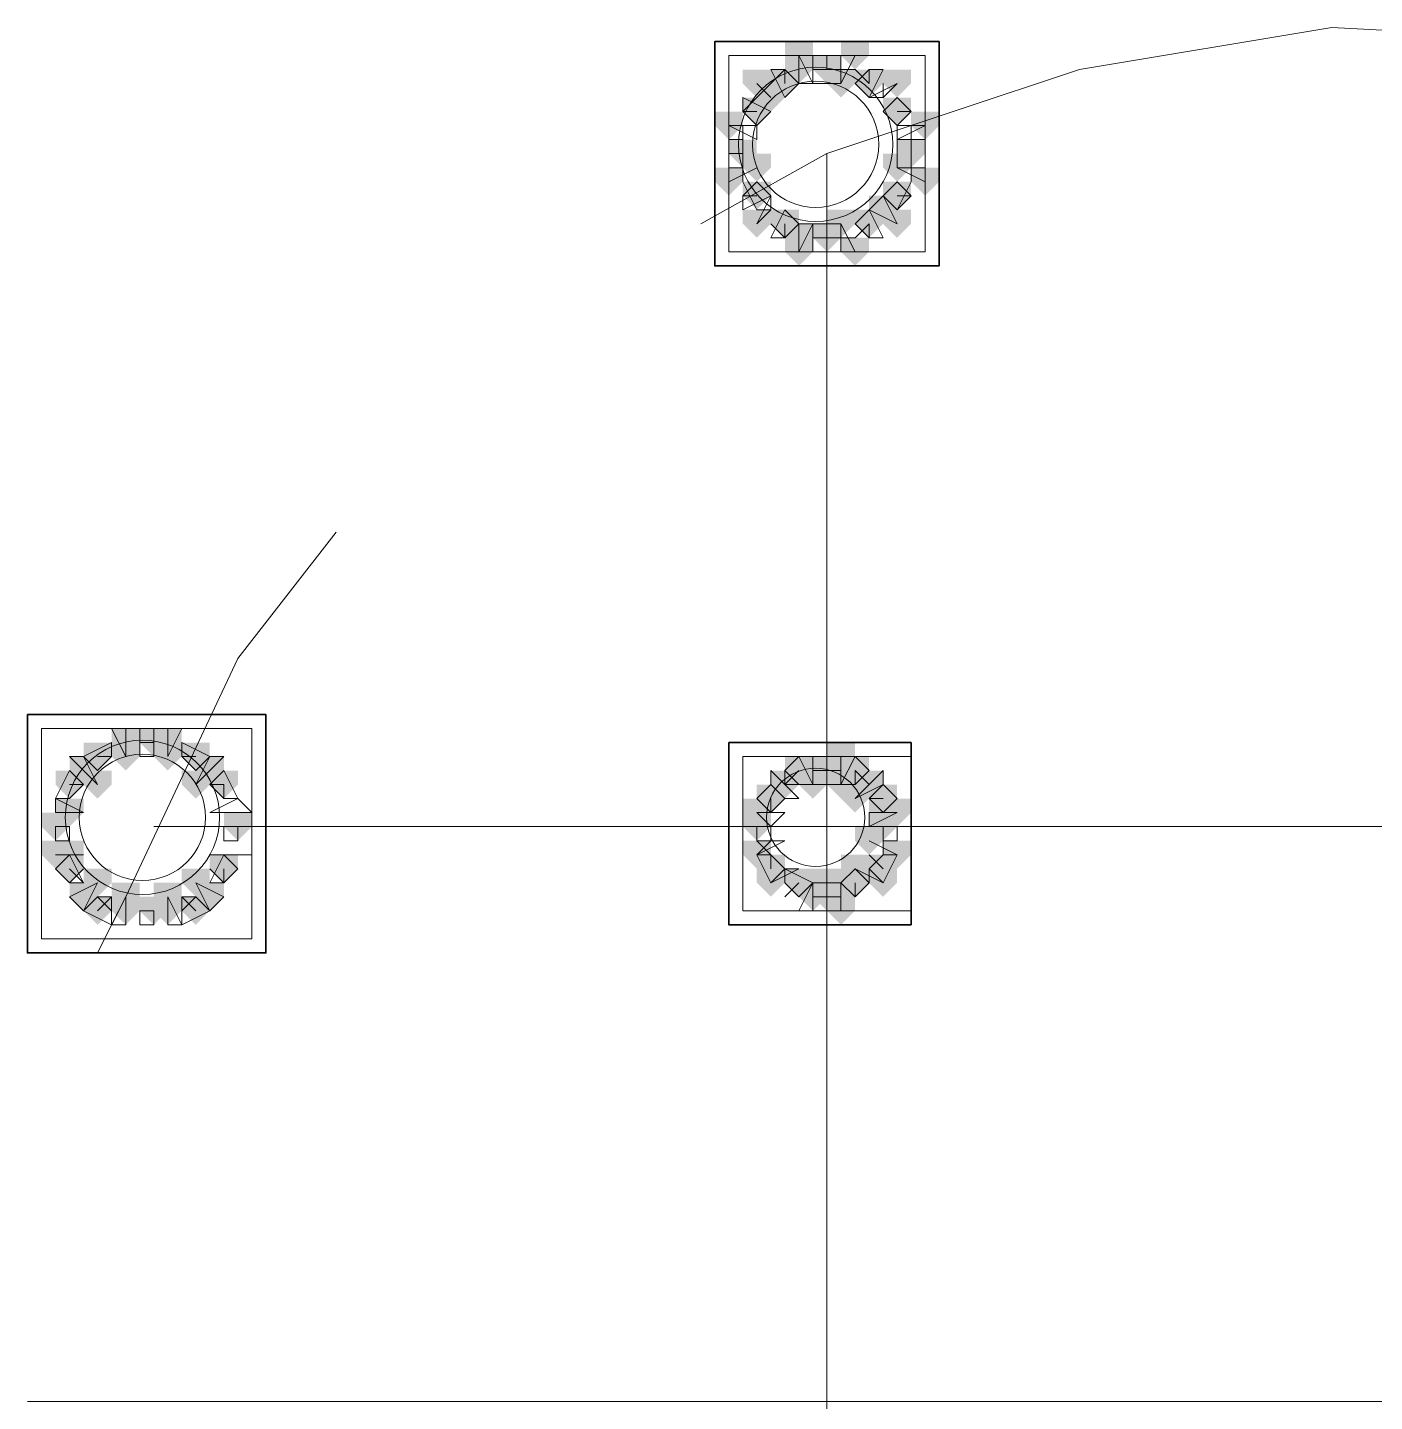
# Model space of a CAD drawing. Header units: millimetres. Extents: x 2315 to 4619, y 1334 to 1897.
# Drawn here: x 4166.05 to 4171.91, y 1554.71 to 1560.69 of the extents above; entities that cross this region are included whole.
import ezdxf

# ---------------------------------------------------------------- set-up
doc = ezdxf.new("R2010")
doc.units = ezdxf.units.MM
for name, color, linetype, true_color in [('PDF_10', 7, 'Continuous', 0x00b85c), ('PDF_AXIS', 7, 'Continuous', 0x00b85c), ('PDF_柱构件', 7, 'Continuous', 0x00b85c), ('PDF_转运站初步方案', 7, 'Continuous', 0x00b85c)]:
    doc.layers.add(name, color=color, linetype=linetype, true_color=true_color)
doc.layers.add('PDF_中心线层', color=1, linetype='Continuous')
doc.layers.add('PDF_粗实线层', color=7, linetype='Continuous')

msp = doc.modelspace()

# ---------------------------------------------------------------- hatches: boundary and pattern name
at = {"layer": 'PDF_10', "transparency": 33554559}
for points in [[(4169.5291, 1560.5703), (4169.4681, 1560.5703), (4169.4681, 1560.5093), (4169.5291, 1560.4482), (4169.5902, 1560.5093), (4169.5902, 1560.5703)], [(4169.5291, 1560.5703), (4169.4681, 1560.5703), (4169.4681, 1560.5093), (4169.5291, 1560.4482), (4169.5902, 1560.5093), (4169.5902, 1560.5703)], [(4169.3459, 1560.5093), (4169.2848, 1560.5093), (4169.2848, 1560.4482), (4169.3459, 1560.3871), (4169.407, 1560.4482), (4169.407, 1560.5093)], [(4169.3459, 1560.5093), (4169.2848, 1560.5093), (4169.2848, 1560.4482), (4169.3459, 1560.3871), (4169.407, 1560.4482), (4169.407, 1560.5093)], [(4169.7124, 1560.5093), (4169.6513, 1560.5093), (4169.6513, 1560.4482), (4169.7124, 1560.3871), (4169.7735, 1560.4482), (4169.7735, 1560.5093)], [(4169.7124, 1560.5093), (4169.6513, 1560.5093), (4169.6513, 1560.4482), (4169.7124, 1560.3871), (4169.7735, 1560.4482), (4169.7735, 1560.5093)], [(4169.2237, 1560.3871), (4169.1626, 1560.3871), (4169.1626, 1560.326), (4169.2237, 1560.2649), (4169.2848, 1560.326), (4169.2848, 1560.3871)], [(4169.2237, 1560.3871), (4169.1626, 1560.3871), (4169.1626, 1560.326), (4169.2237, 1560.2649), (4169.2848, 1560.326), (4169.2848, 1560.3871)], [(4169.8345, 1560.3871), (4169.7735, 1560.3871), (4169.7735, 1560.326), (4169.8345, 1560.2649), (4169.8956, 1560.326), (4169.8956, 1560.3871)], [(4169.8345, 1560.3871), (4169.7735, 1560.3871), (4169.7735, 1560.326), (4169.8345, 1560.2649), (4169.8956, 1560.326), (4169.8956, 1560.3871)], [(4169.1626, 1560.2039), (4169.1016, 1560.2039), (4169.1016, 1560.1428), (4169.1626, 1560.0817), (4169.2237, 1560.1428), (4169.2237, 1560.2039)], [(4169.1626, 1560.2039), (4169.1016, 1560.2039), (4169.1016, 1560.1428), (4169.1626, 1560.0817), (4169.2237, 1560.1428), (4169.2237, 1560.2039)], [(4169.8956, 1560.2039), (4169.8345, 1560.2039), (4169.8345, 1560.1428), (4169.8956, 1560.0817), (4169.9567, 1560.1428), (4169.9567, 1560.2039)], [(4169.8956, 1560.2039), (4169.8345, 1560.2039), (4169.8345, 1560.1428), (4169.8956, 1560.0817), (4169.9567, 1560.1428), (4169.9567, 1560.2039)], [(4169.8956, 1560.2039), (4169.8345, 1560.2039), (4169.8345, 1560.1428), (4169.8956, 1560.0817), (4169.9567, 1560.1428), (4169.9567, 1560.2039)], [(4169.2237, 1560.0206), (4169.1626, 1560.0206), (4169.1626, 1559.9595), (4169.2237, 1559.8985), (4169.2848, 1559.9595), (4169.2848, 1560.0206)], [(4169.2237, 1560.0206), (4169.1626, 1560.0206), (4169.1626, 1559.9595), (4169.2237, 1559.8985), (4169.2848, 1559.9595), (4169.2848, 1560.0206)], [(4169.8345, 1560.0206), (4169.7735, 1560.0206), (4169.7735, 1559.9595), (4169.8345, 1559.8985), (4169.8956, 1559.9595), (4169.8956, 1560.0206)], [(4169.8345, 1560.0206), (4169.7735, 1560.0206), (4169.7735, 1559.9595), (4169.8345, 1559.8985), (4169.8956, 1559.9595), (4169.8956, 1560.0206)], [(4169.3459, 1559.8985), (4169.2848, 1559.8985), (4169.2848, 1559.8374), (4169.3459, 1559.7763), (4169.407, 1559.8374), (4169.407, 1559.8985)], [(4169.3459, 1559.8985), (4169.2848, 1559.8985), (4169.2848, 1559.8374), (4169.3459, 1559.7763), (4169.407, 1559.8374), (4169.407, 1559.8985)], [(4169.7124, 1559.8985), (4169.6513, 1559.8985), (4169.6513, 1559.8374), (4169.7124, 1559.7763), (4169.7735, 1559.8374), (4169.7735, 1559.8985)], [(4169.7124, 1559.8985), (4169.6513, 1559.8985), (4169.6513, 1559.8374), (4169.7124, 1559.7763), (4169.7735, 1559.8374), (4169.7735, 1559.8985)], [(4169.5291, 1559.8374), (4169.4681, 1559.8374), (4169.4681, 1559.7763), (4169.5291, 1559.7152), (4169.5902, 1559.7763), (4169.5902, 1559.8374)], [(4169.5291, 1559.8374), (4169.4681, 1559.8374), (4169.4681, 1559.7763), (4169.5291, 1559.7152), (4169.5902, 1559.7763), (4169.5902, 1559.8374)], [(4166.5972, 1557.6385), (4166.5362, 1557.6385), (4166.5362, 1557.5774), (4166.5972, 1557.5163), (4166.6583, 1557.5774), (4166.6583, 1557.6385)], [(4166.5972, 1557.6385), (4166.5362, 1557.6385), (4166.5362, 1557.5774), (4166.5972, 1557.5163), (4166.6583, 1557.5774), (4166.6583, 1557.6385)], [(4166.3529, 1557.5774), (4166.2918, 1557.5774), (4166.2918, 1557.5163), (4166.3529, 1557.4552), (4166.414, 1557.5163), (4166.414, 1557.5774)], [(4166.3529, 1557.5774), (4166.2918, 1557.5774), (4166.2918, 1557.5163), (4166.3529, 1557.4552), (4166.414, 1557.5163), (4166.414, 1557.5774)], [(4166.7805, 1557.5774), (4166.7194, 1557.5774), (4166.7194, 1557.5163), (4166.7805, 1557.4552), (4166.8416, 1557.5163), (4166.8416, 1557.5774)], [(4166.7805, 1557.5774), (4166.7194, 1557.5774), (4166.7194, 1557.5163), (4166.7805, 1557.4552), (4166.8416, 1557.5163), (4166.8416, 1557.5774)], [(4169.407, 1557.5163), (4169.3459, 1557.5163), (4169.3459, 1557.4552), (4169.407, 1557.3941), (4169.4681, 1557.4552), (4169.4681, 1557.5163)], [(4169.407, 1557.5163), (4169.3459, 1557.5163), (4169.3459, 1557.4552), (4169.407, 1557.3941), (4169.4681, 1557.4552), (4169.4681, 1557.5163)], [(4169.5291, 1557.5163), (4169.4681, 1557.5163), (4169.4681, 1557.4552), (4169.5291, 1557.3941), (4169.5902, 1557.4552), (4169.5902, 1557.5163)], [(4169.5291, 1557.5163), (4169.4681, 1557.5163), (4169.4681, 1557.4552), (4169.5291, 1557.3941), (4169.5902, 1557.4552), (4169.5902, 1557.5163)], [(4169.6513, 1557.5163), (4169.5902, 1557.5163), (4169.5902, 1557.4552), (4169.6513, 1557.3941), (4169.7124, 1557.4552), (4169.7124, 1557.5163)], [(4169.6513, 1557.5163), (4169.5902, 1557.5163), (4169.5902, 1557.4552), (4169.6513, 1557.3941), (4169.7124, 1557.4552), (4169.7124, 1557.5163)], [(4166.2308, 1557.4552), (4166.1697, 1557.4552), (4166.1697, 1557.3941), (4166.2308, 1557.333), (4166.2918, 1557.3941), (4166.2918, 1557.4552)], [(4166.2308, 1557.4552), (4166.1697, 1557.4552), (4166.1697, 1557.3941), (4166.2308, 1557.333), (4166.2918, 1557.3941), (4166.2918, 1557.4552)], [(4166.9026, 1557.4552), (4166.8416, 1557.4552), (4166.8416, 1557.3941), (4166.9026, 1557.333), (4166.9637, 1557.3941), (4166.9637, 1557.4552)], [(4166.9026, 1557.4552), (4166.8416, 1557.4552), (4166.8416, 1557.3941), (4166.9026, 1557.333), (4166.9637, 1557.3941), (4166.9637, 1557.4552)], [(4169.2848, 1557.3941), (4169.2237, 1557.3941), (4169.2237, 1557.333), (4169.2848, 1557.272), (4169.3459, 1557.333), (4169.3459, 1557.3941)], [(4169.2848, 1557.3941), (4169.2237, 1557.3941), (4169.2237, 1557.333), (4169.2848, 1557.272), (4169.3459, 1557.333), (4169.3459, 1557.3941)], [(4169.2848, 1557.3941), (4169.2237, 1557.3941), (4169.2237, 1557.333), (4169.2848, 1557.272), (4169.3459, 1557.333), (4169.3459, 1557.3941)], [(4169.7735, 1557.3941), (4169.7124, 1557.3941), (4169.7124, 1557.333), (4169.7735, 1557.272), (4169.8345, 1557.333), (4169.8345, 1557.3941)], [(4169.7735, 1557.3941), (4169.7124, 1557.3941), (4169.7124, 1557.333), (4169.7735, 1557.272), (4169.8345, 1557.333), (4169.8345, 1557.3941)], [(4166.1697, 1557.272), (4166.1086, 1557.272), (4166.1086, 1557.2109), (4166.1697, 1557.1498), (4166.2308, 1557.2109), (4166.2308, 1557.272)], [(4166.1697, 1557.272), (4166.1086, 1557.272), (4166.1086, 1557.2109), (4166.1697, 1557.1498), (4166.2308, 1557.2109), (4166.2308, 1557.272)], [(4166.9637, 1557.272), (4166.9026, 1557.272), (4166.9026, 1557.2109), (4166.9637, 1557.1498), (4167.0248, 1557.2109), (4167.0248, 1557.272)], [(4166.9637, 1557.272), (4166.9026, 1557.272), (4166.9026, 1557.2109), (4166.9637, 1557.1498), (4167.0248, 1557.2109), (4167.0248, 1557.272)], [(4169.2237, 1557.272), (4169.1626, 1557.272), (4169.1626, 1557.2109), (4169.2237, 1557.1498), (4169.2848, 1557.2109), (4169.2848, 1557.272)], [(4169.2237, 1557.272), (4169.1626, 1557.272), (4169.1626, 1557.2109), (4169.2237, 1557.1498), (4169.2848, 1557.2109), (4169.2848, 1557.272)], [(4169.7735, 1557.272), (4169.7124, 1557.272), (4169.7124, 1557.2109), (4169.7735, 1557.1498), (4169.8345, 1557.2109), (4169.8345, 1557.272)], [(4169.7735, 1557.272), (4169.7124, 1557.272), (4169.7124, 1557.2109), (4169.7735, 1557.1498), (4169.8345, 1557.2109), (4169.8345, 1557.272)], [(4166.2308, 1557.0887), (4166.1697, 1557.0887), (4166.1697, 1557.0276), (4166.2308, 1556.9666), (4166.2918, 1557.0276), (4166.2918, 1557.0887)], [(4166.2308, 1557.0887), (4166.1697, 1557.0887), (4166.1697, 1557.0276), (4166.2308, 1556.9666), (4166.2918, 1557.0276), (4166.2918, 1557.0887)], [(4166.9026, 1557.0887), (4166.8416, 1557.0887), (4166.8416, 1557.0276), (4166.9026, 1556.9666), (4166.9637, 1557.0276), (4166.9637, 1557.0887)], [(4166.9026, 1557.0887), (4166.8416, 1557.0887), (4166.8416, 1557.0276), (4166.9026, 1556.9666), (4166.9637, 1557.0276), (4166.9637, 1557.0887)], [(4169.2848, 1557.0887), (4169.2237, 1557.0887), (4169.2237, 1557.0276), (4169.2848, 1556.9666), (4169.3459, 1557.0276), (4169.3459, 1557.0887)], [(4169.2848, 1557.0887), (4169.2237, 1557.0887), (4169.2237, 1557.0276), (4169.2848, 1556.9666), (4169.3459, 1557.0276), (4169.3459, 1557.0887)], [(4169.7735, 1557.0887), (4169.7124, 1557.0887), (4169.7124, 1557.0276), (4169.7735, 1556.9666), (4169.8345, 1557.0276), (4169.8345, 1557.0887)], [(4169.7735, 1557.0887), (4169.7124, 1557.0887), (4169.7124, 1557.0276), (4169.7735, 1556.9666), (4169.8345, 1557.0276), (4169.8345, 1557.0887)], [(4169.407, 1557.0276), (4169.3459, 1557.0276), (4169.3459, 1556.9666), (4169.407, 1556.9055), (4169.4681, 1556.9666), (4169.4681, 1557.0276)], [(4169.407, 1557.0276), (4169.3459, 1557.0276), (4169.3459, 1556.9666), (4169.407, 1556.9055), (4169.4681, 1556.9666), (4169.4681, 1557.0276)], [(4169.6513, 1557.0276), (4169.5902, 1557.0276), (4169.5902, 1556.9666), (4169.6513, 1556.9055), (4169.7124, 1556.9666), (4169.7124, 1557.0276)], [(4169.6513, 1557.0276), (4169.5902, 1557.0276), (4169.5902, 1556.9666), (4169.6513, 1556.9055), (4169.7124, 1556.9666), (4169.7124, 1557.0276)], [(4169.5291, 1556.9666), (4169.4681, 1556.9666), (4169.4681, 1556.9055), (4169.5291, 1556.8444), (4169.5902, 1556.9055), (4169.5902, 1556.9666)], [(4169.5291, 1556.9666), (4169.4681, 1556.9666), (4169.4681, 1556.9055), (4169.5291, 1556.8444), (4169.5902, 1556.9055), (4169.5902, 1556.9666)], [(4166.3529, 1556.9055), (4166.2918, 1556.9055), (4166.2918, 1556.8444), (4166.3529, 1556.7833), (4166.414, 1556.8444), (4166.414, 1556.9055)], [(4166.3529, 1556.9055), (4166.2918, 1556.9055), (4166.2918, 1556.8444), (4166.3529, 1556.7833), (4166.414, 1556.8444), (4166.414, 1556.9055)], [(4166.5972, 1556.9055), (4166.5362, 1556.9055), (4166.5362, 1556.8444), (4166.5972, 1556.7833), (4166.6583, 1556.8444), (4166.6583, 1556.9055)], [(4166.5972, 1556.9055), (4166.5362, 1556.9055), (4166.5362, 1556.8444), (4166.5972, 1556.7833), (4166.6583, 1556.8444), (4166.6583, 1556.9055)], [(4166.7805, 1556.9055), (4166.7194, 1556.9055), (4166.7194, 1556.8444), (4166.7805, 1556.7833), (4166.8416, 1556.8444), (4166.8416, 1556.9055)], [(4166.7805, 1556.9055), (4166.7194, 1556.9055), (4166.7194, 1556.8444), (4166.7805, 1556.7833), (4166.8416, 1556.8444), (4166.8416, 1556.9055)]]:
    msp.add_hatch(color=256, dxfattribs=at).paths.add_polyline_path(points)
at = {"layer": 'PDF_柱构件', "transparency": 33554559}
for points in [[(4169.407, 1560.6314), (4169.3459, 1560.6314), (4169.3459, 1560.5703), (4169.407, 1560.5093), (4169.4681, 1560.5703), (4169.4681, 1560.6314)], [(4169.6513, 1560.6314), (4169.5902, 1560.6314), (4169.5902, 1560.5703), (4169.6513, 1560.5093), (4169.7124, 1560.5703), (4169.7124, 1560.6314)], [(4169.407, 1560.5703), (4169.3459, 1560.5703), (4169.3459, 1560.5093), (4169.407, 1560.4482), (4169.4681, 1560.5093), (4169.4681, 1560.5703)], [(4169.2237, 1560.5093), (4169.1626, 1560.5093), (4169.1626, 1560.4482), (4169.2237, 1560.3871), (4169.2848, 1560.4482), (4169.2848, 1560.5093)], [(4169.5902, 1560.5093), (4169.5291, 1560.5093), (4169.5291, 1560.4482), (4169.5902, 1560.3871), (4169.6513, 1560.4482), (4169.6513, 1560.5093)], [(4169.8345, 1560.5093), (4169.7735, 1560.5093), (4169.7735, 1560.4482), (4169.8345, 1560.3871), (4169.8956, 1560.4482), (4169.8956, 1560.5093)], [(4169.2848, 1560.4482), (4169.2237, 1560.4482), (4169.2237, 1560.3871), (4169.2848, 1560.326), (4169.3459, 1560.3871), (4169.3459, 1560.4482)], [(4169.1016, 1560.326), (4169.0405, 1560.326), (4169.0405, 1560.2649), (4169.1016, 1560.2039), (4169.1626, 1560.2649), (4169.1626, 1560.326)], [(4169.9567, 1560.326), (4169.8956, 1560.326), (4169.8956, 1560.2649), (4169.9567, 1560.2039), (4170.0178, 1560.2649), (4170.0178, 1560.326)], [(4169.2237, 1560.1428), (4169.1626, 1560.1428), (4169.1626, 1560.0817), (4169.2237, 1560.0206), (4169.2848, 1560.0817), (4169.2848, 1560.1428)], [(4169.8345, 1560.1428), (4169.7735, 1560.1428), (4169.7735, 1560.0817), (4169.8345, 1560.0206), (4169.8956, 1560.0817), (4169.8956, 1560.1428)], [(4169.1016, 1560.0817), (4169.0405, 1560.0817), (4169.0405, 1560.0206), (4169.1016, 1559.9595), (4169.1626, 1560.0206), (4169.1626, 1560.0817)], [(4169.9567, 1560.0817), (4169.8956, 1560.0817), (4169.8956, 1560.0206), (4169.9567, 1559.9595), (4170.0178, 1560.0206), (4170.0178, 1560.0817)], [(4169.7735, 1559.9595), (4169.7124, 1559.9595), (4169.7124, 1559.8985), (4169.7735, 1559.8374), (4169.8345, 1559.8985), (4169.8345, 1559.9595)], [(4169.2237, 1559.8985), (4169.1626, 1559.8985), (4169.1626, 1559.8374), (4169.2237, 1559.7763), (4169.2848, 1559.8374), (4169.2848, 1559.8985)], [(4169.5902, 1559.8985), (4169.5291, 1559.8985), (4169.5291, 1559.8374), (4169.5902, 1559.7763), (4169.6513, 1559.8374), (4169.6513, 1559.8985)], [(4169.8345, 1559.8985), (4169.7735, 1559.8985), (4169.7735, 1559.8374), (4169.8345, 1559.7763), (4169.8956, 1559.8374), (4169.8956, 1559.8985)], [(4169.407, 1559.8374), (4169.3459, 1559.8374), (4169.3459, 1559.7763), (4169.407, 1559.7152), (4169.4681, 1559.7763), (4169.4681, 1559.8374)], [(4169.407, 1559.7763), (4169.3459, 1559.7763), (4169.3459, 1559.7152), (4169.407, 1559.6541), (4169.4681, 1559.7152), (4169.4681, 1559.7763)], [(4169.6513, 1559.7763), (4169.5902, 1559.7763), (4169.5902, 1559.7152), (4169.6513, 1559.6541), (4169.7124, 1559.7152), (4169.7124, 1559.7763)], [(4166.4751, 1557.6385), (4166.414, 1557.6385), (4166.414, 1557.5774), (4166.4751, 1557.5163), (4166.5362, 1557.5774), (4166.5362, 1557.6385)], [(4166.6583, 1557.6385), (4166.5972, 1557.6385), (4166.5972, 1557.5774), (4166.6583, 1557.5163), (4166.7194, 1557.5774), (4166.7194, 1557.6385)], [(4166.4751, 1557.5774), (4166.414, 1557.5774), (4166.414, 1557.5163), (4166.4751, 1557.4552), (4166.5362, 1557.5163), (4166.5362, 1557.5774)], [(4166.6583, 1557.5774), (4166.5972, 1557.5774), (4166.5972, 1557.5163), (4166.6583, 1557.4552), (4166.7194, 1557.5163), (4166.7194, 1557.5774)], [(4169.5902, 1557.5774), (4169.5291, 1557.5774), (4169.5291, 1557.5163), (4169.5902, 1557.4552), (4169.6513, 1557.5163), (4169.6513, 1557.5774)], [(4166.2918, 1557.5163), (4166.2308, 1557.5163), (4166.2308, 1557.4552), (4166.2918, 1557.3941), (4166.3529, 1557.4552), (4166.3529, 1557.5163)], [(4166.8416, 1557.5163), (4166.7805, 1557.5163), (4166.7805, 1557.4552), (4166.8416, 1557.3941), (4166.9026, 1557.4552), (4166.9026, 1557.5163)], [(4169.4681, 1557.5163), (4169.407, 1557.5163), (4169.407, 1557.4552), (4169.4681, 1557.3941), (4169.5291, 1557.4552), (4169.5291, 1557.5163)], [(4169.5902, 1557.5163), (4169.5291, 1557.5163), (4169.5291, 1557.4552), (4169.5902, 1557.3941), (4169.6513, 1557.4552), (4169.6513, 1557.5163)], [(4166.3529, 1557.4552), (4166.2918, 1557.4552), (4166.2918, 1557.3941), (4166.3529, 1557.333), (4166.414, 1557.3941), (4166.414, 1557.4552)], [(4166.7805, 1557.4552), (4166.7194, 1557.4552), (4166.7194, 1557.3941), (4166.7805, 1557.333), (4166.8416, 1557.3941), (4166.8416, 1557.4552)], [(4169.3459, 1557.4552), (4169.2848, 1557.4552), (4169.2848, 1557.3941), (4169.3459, 1557.333), (4169.407, 1557.3941), (4169.407, 1557.4552)], [(4169.4681, 1557.4552), (4169.407, 1557.4552), (4169.407, 1557.3941), (4169.4681, 1557.333), (4169.5291, 1557.3941), (4169.5291, 1557.4552)], [(4169.5902, 1557.4552), (4169.5291, 1557.4552), (4169.5291, 1557.3941), (4169.5902, 1557.333), (4169.6513, 1557.3941), (4169.6513, 1557.4552)], [(4169.7124, 1557.4552), (4169.6513, 1557.4552), (4169.6513, 1557.3941), (4169.7124, 1557.333), (4169.7735, 1557.3941), (4169.7735, 1557.4552)], [(4169.6513, 1557.3941), (4169.5902, 1557.3941), (4169.5902, 1557.333), (4169.6513, 1557.272), (4169.7124, 1557.333), (4169.7124, 1557.3941)], [(4166.2308, 1557.333), (4166.1697, 1557.333), (4166.1697, 1557.272), (4166.2308, 1557.2109), (4166.2918, 1557.272), (4166.2918, 1557.333)], [(4169.2237, 1557.333), (4169.1626, 1557.333), (4169.1626, 1557.272), (4169.2237, 1557.2109), (4169.2848, 1557.272), (4169.2848, 1557.333)], [(4169.7735, 1557.333), (4169.7124, 1557.333), (4169.7124, 1557.272), (4169.7735, 1557.2109), (4169.8345, 1557.272), (4169.8345, 1557.333)], [(4169.8345, 1557.333), (4169.7735, 1557.333), (4169.7735, 1557.272), (4169.8345, 1557.2109), (4169.8956, 1557.272), (4169.8956, 1557.333)], [(4169.7124, 1557.2109), (4169.6513, 1557.2109), (4169.6513, 1557.1498), (4169.7124, 1557.0887), (4169.7735, 1557.1498), (4169.7735, 1557.2109)], [(4166.1697, 1557.1498), (4166.1086, 1557.1498), (4166.1086, 1557.0887), (4166.1697, 1557.0276), (4166.2308, 1557.0887), (4166.2308, 1557.1498)], [(4166.2308, 1557.1498), (4166.1697, 1557.1498), (4166.1697, 1557.0887), (4166.2308, 1557.0276), (4166.2918, 1557.0887), (4166.2918, 1557.1498)], [(4169.2237, 1557.1498), (4169.1626, 1557.1498), (4169.1626, 1557.0887), (4169.2237, 1557.0276), (4169.2848, 1557.0887), (4169.2848, 1557.1498)], [(4169.8345, 1557.1498), (4169.7735, 1557.1498), (4169.7735, 1557.0887), (4169.8345, 1557.0276), (4169.8956, 1557.0887), (4169.8956, 1557.1498)], [(4169.6513, 1557.0887), (4169.5902, 1557.0887), (4169.5902, 1557.0276), (4169.6513, 1556.9666), (4169.7124, 1557.0276), (4169.7124, 1557.0887)], [(4166.3529, 1557.0276), (4166.2918, 1557.0276), (4166.2918, 1556.9666), (4166.3529, 1556.9055), (4166.414, 1556.9666), (4166.414, 1557.0276)], [(4166.7805, 1557.0276), (4166.7194, 1557.0276), (4166.7194, 1556.9666), (4166.7805, 1556.9055), (4166.8416, 1556.9666), (4166.8416, 1557.0276)], [(4169.2848, 1557.0276), (4169.2237, 1557.0276), (4169.2237, 1556.9666), (4169.2848, 1556.9055), (4169.3459, 1556.9666), (4169.3459, 1557.0276)], [(4169.4681, 1557.0276), (4169.407, 1557.0276), (4169.407, 1556.9666), (4169.4681, 1556.9055), (4169.5291, 1556.9666), (4169.5291, 1557.0276)], [(4169.5902, 1557.0276), (4169.5291, 1557.0276), (4169.5291, 1556.9666), (4169.5902, 1556.9055), (4169.6513, 1556.9666), (4169.6513, 1557.0276)], [(4169.7735, 1557.0276), (4169.7124, 1557.0276), (4169.7124, 1556.9666), (4169.7735, 1556.9055), (4169.8345, 1556.9666), (4169.8345, 1557.0276)], [(4166.2918, 1556.9666), (4166.2308, 1556.9666), (4166.2308, 1556.9055), (4166.2918, 1556.8444), (4166.3529, 1556.9055), (4166.3529, 1556.9666)], [(4166.4751, 1556.9666), (4166.414, 1556.9666), (4166.414, 1556.9055), (4166.4751, 1556.8444), (4166.5362, 1556.9055), (4166.5362, 1556.9666)], [(4166.6583, 1556.9666), (4166.5972, 1556.9666), (4166.5972, 1556.9055), (4166.6583, 1556.8444), (4166.7194, 1556.9055), (4166.7194, 1556.9666)], [(4166.8416, 1556.9666), (4166.7805, 1556.9666), (4166.7805, 1556.9055), (4166.8416, 1556.8444), (4166.9026, 1556.9055), (4166.9026, 1556.9666)], [(4169.4681, 1556.9666), (4169.407, 1556.9666), (4169.407, 1556.9055), (4169.4681, 1556.8444), (4169.5291, 1556.9055), (4169.5291, 1556.9666)], [(4169.5902, 1556.9666), (4169.5291, 1556.9666), (4169.5291, 1556.9055), (4169.5902, 1556.8444), (4169.6513, 1556.9055), (4169.6513, 1556.9666)], [(4166.4751, 1556.9055), (4166.414, 1556.9055), (4166.414, 1556.8444), (4166.4751, 1556.7833), (4166.5362, 1556.8444), (4166.5362, 1556.9055)], [(4166.6583, 1556.9055), (4166.5972, 1556.9055), (4166.5972, 1556.8444), (4166.6583, 1556.7833), (4166.7194, 1556.8444), (4166.7194, 1556.9055)], [(4169.5902, 1556.9055), (4169.5291, 1556.9055), (4169.5291, 1556.8444), (4169.5902, 1556.7833), (4169.6513, 1556.8444), (4169.6513, 1556.9055)]]:
    msp.add_hatch(color=256, dxfattribs=at).paths.add_polyline_path(points)
at = {"layer": 'PDF_转运站初步方案', "transparency": 33554559}
for points in [[(4169.5291, 1560.5703), (4169.4681, 1560.5703), (4169.4681, 1560.5093), (4169.5291, 1560.4482), (4169.5902, 1560.5093), (4169.5902, 1560.5703)], [(4169.5291, 1560.5703), (4169.4681, 1560.5703), (4169.4681, 1560.5093), (4169.5291, 1560.4482), (4169.5902, 1560.5093), (4169.5902, 1560.5703)], [(4169.3459, 1560.5093), (4169.2848, 1560.5093), (4169.2848, 1560.4482), (4169.3459, 1560.3871), (4169.407, 1560.4482), (4169.407, 1560.5093)], [(4169.3459, 1560.5093), (4169.2848, 1560.5093), (4169.2848, 1560.4482), (4169.3459, 1560.3871), (4169.407, 1560.4482), (4169.407, 1560.5093)], [(4169.7124, 1560.5093), (4169.6513, 1560.5093), (4169.6513, 1560.4482), (4169.7124, 1560.3871), (4169.7735, 1560.4482), (4169.7735, 1560.5093)], [(4169.7124, 1560.5093), (4169.6513, 1560.5093), (4169.6513, 1560.4482), (4169.7124, 1560.3871), (4169.7735, 1560.4482), (4169.7735, 1560.5093)], [(4169.2237, 1560.3871), (4169.1626, 1560.3871), (4169.1626, 1560.326), (4169.2237, 1560.2649), (4169.2848, 1560.326), (4169.2848, 1560.3871)], [(4169.2237, 1560.3871), (4169.1626, 1560.3871), (4169.1626, 1560.326), (4169.2237, 1560.2649), (4169.2848, 1560.326), (4169.2848, 1560.3871)], [(4169.8345, 1560.3871), (4169.7735, 1560.3871), (4169.7735, 1560.326), (4169.8345, 1560.2649), (4169.8956, 1560.326), (4169.8956, 1560.3871)], [(4169.8345, 1560.3871), (4169.7735, 1560.3871), (4169.7735, 1560.326), (4169.8345, 1560.2649), (4169.8956, 1560.326), (4169.8956, 1560.3871)], [(4169.1626, 1560.2039), (4169.1016, 1560.2039), (4169.1016, 1560.1428), (4169.1626, 1560.0817), (4169.2237, 1560.1428), (4169.2237, 1560.2039)], [(4169.1626, 1560.2039), (4169.1016, 1560.2039), (4169.1016, 1560.1428), (4169.1626, 1560.0817), (4169.2237, 1560.1428), (4169.2237, 1560.2039)], [(4169.8956, 1560.2039), (4169.8345, 1560.2039), (4169.8345, 1560.1428), (4169.8956, 1560.0817), (4169.9567, 1560.1428), (4169.9567, 1560.2039)], [(4169.8956, 1560.2039), (4169.8345, 1560.2039), (4169.8345, 1560.1428), (4169.8956, 1560.0817), (4169.9567, 1560.1428), (4169.9567, 1560.2039)], [(4169.2237, 1560.0206), (4169.1626, 1560.0206), (4169.1626, 1559.9595), (4169.2237, 1559.8985), (4169.2848, 1559.9595), (4169.2848, 1560.0206)], [(4169.2237, 1560.0206), (4169.1626, 1560.0206), (4169.1626, 1559.9595), (4169.2237, 1559.8985), (4169.2848, 1559.9595), (4169.2848, 1560.0206)], [(4169.8345, 1560.0206), (4169.7735, 1560.0206), (4169.7735, 1559.9595), (4169.8345, 1559.8985), (4169.8956, 1559.9595), (4169.8956, 1560.0206)], [(4169.8345, 1560.0206), (4169.7735, 1560.0206), (4169.7735, 1559.9595), (4169.8345, 1559.8985), (4169.8956, 1559.9595), (4169.8956, 1560.0206)], [(4169.3459, 1559.8985), (4169.2848, 1559.8985), (4169.2848, 1559.8374), (4169.3459, 1559.7763), (4169.407, 1559.8374), (4169.407, 1559.8985)], [(4169.3459, 1559.8985), (4169.2848, 1559.8985), (4169.2848, 1559.8374), (4169.3459, 1559.7763), (4169.407, 1559.8374), (4169.407, 1559.8985)], [(4169.7124, 1559.8985), (4169.6513, 1559.8985), (4169.6513, 1559.8374), (4169.7124, 1559.7763), (4169.7735, 1559.8374), (4169.7735, 1559.8985)], [(4169.7124, 1559.8985), (4169.6513, 1559.8985), (4169.6513, 1559.8374), (4169.7124, 1559.7763), (4169.7735, 1559.8374), (4169.7735, 1559.8985)], [(4169.5291, 1559.8374), (4169.4681, 1559.8374), (4169.4681, 1559.7763), (4169.5291, 1559.7152), (4169.5902, 1559.7763), (4169.5902, 1559.8374)], [(4169.5291, 1559.8374), (4169.4681, 1559.8374), (4169.4681, 1559.7763), (4169.5291, 1559.7152), (4169.5902, 1559.7763), (4169.5902, 1559.8374)], [(4166.5972, 1557.6385), (4166.5362, 1557.6385), (4166.5362, 1557.5774), (4166.5972, 1557.5163), (4166.6583, 1557.5774), (4166.6583, 1557.6385)], [(4166.5972, 1557.6385), (4166.5362, 1557.6385), (4166.5362, 1557.5774), (4166.5972, 1557.5163), (4166.6583, 1557.5774), (4166.6583, 1557.6385)], [(4166.3529, 1557.5774), (4166.2918, 1557.5774), (4166.2918, 1557.5163), (4166.3529, 1557.4552), (4166.414, 1557.5163), (4166.414, 1557.5774)], [(4166.3529, 1557.5774), (4166.2918, 1557.5774), (4166.2918, 1557.5163), (4166.3529, 1557.4552), (4166.414, 1557.5163), (4166.414, 1557.5774)], [(4166.7805, 1557.5774), (4166.7194, 1557.5774), (4166.7194, 1557.5163), (4166.7805, 1557.4552), (4166.8416, 1557.5163), (4166.8416, 1557.5774)], [(4166.7805, 1557.5774), (4166.7194, 1557.5774), (4166.7194, 1557.5163), (4166.7805, 1557.4552), (4166.8416, 1557.5163), (4166.8416, 1557.5774)], [(4169.407, 1557.5163), (4169.3459, 1557.5163), (4169.3459, 1557.4552), (4169.407, 1557.3941), (4169.4681, 1557.4552), (4169.4681, 1557.5163)], [(4169.407, 1557.5163), (4169.3459, 1557.5163), (4169.3459, 1557.4552), (4169.407, 1557.3941), (4169.4681, 1557.4552), (4169.4681, 1557.5163)], [(4169.5291, 1557.5163), (4169.4681, 1557.5163), (4169.4681, 1557.4552), (4169.5291, 1557.3941), (4169.5902, 1557.4552), (4169.5902, 1557.5163)], [(4169.5291, 1557.5163), (4169.4681, 1557.5163), (4169.4681, 1557.4552), (4169.5291, 1557.3941), (4169.5902, 1557.4552), (4169.5902, 1557.5163)], [(4169.6513, 1557.5163), (4169.5902, 1557.5163), (4169.5902, 1557.4552), (4169.6513, 1557.3941), (4169.7124, 1557.4552), (4169.7124, 1557.5163)], [(4169.6513, 1557.5163), (4169.5902, 1557.5163), (4169.5902, 1557.4552), (4169.6513, 1557.3941), (4169.7124, 1557.4552), (4169.7124, 1557.5163)], [(4166.2308, 1557.4552), (4166.1697, 1557.4552), (4166.1697, 1557.3941), (4166.2308, 1557.333), (4166.2918, 1557.3941), (4166.2918, 1557.4552)], [(4166.2308, 1557.4552), (4166.1697, 1557.4552), (4166.1697, 1557.3941), (4166.2308, 1557.333), (4166.2918, 1557.3941), (4166.2918, 1557.4552)], [(4166.9026, 1557.4552), (4166.8416, 1557.4552), (4166.8416, 1557.3941), (4166.9026, 1557.333), (4166.9637, 1557.3941), (4166.9637, 1557.4552)], [(4166.9026, 1557.4552), (4166.8416, 1557.4552), (4166.8416, 1557.3941), (4166.9026, 1557.333), (4166.9637, 1557.3941), (4166.9637, 1557.4552)], [(4169.2848, 1557.3941), (4169.2237, 1557.3941), (4169.2237, 1557.333), (4169.2848, 1557.272), (4169.3459, 1557.333), (4169.3459, 1557.3941)], [(4169.2848, 1557.3941), (4169.2237, 1557.3941), (4169.2237, 1557.333), (4169.2848, 1557.272), (4169.3459, 1557.333), (4169.3459, 1557.3941)], [(4169.7735, 1557.3941), (4169.7124, 1557.3941), (4169.7124, 1557.333), (4169.7735, 1557.272), (4169.8345, 1557.333), (4169.8345, 1557.3941)], [(4169.7735, 1557.3941), (4169.7124, 1557.3941), (4169.7124, 1557.333), (4169.7735, 1557.272), (4169.8345, 1557.333), (4169.8345, 1557.3941)], [(4166.1697, 1557.272), (4166.1086, 1557.272), (4166.1086, 1557.2109), (4166.1697, 1557.1498), (4166.2308, 1557.2109), (4166.2308, 1557.272)], [(4166.1697, 1557.272), (4166.1086, 1557.272), (4166.1086, 1557.2109), (4166.1697, 1557.1498), (4166.2308, 1557.2109), (4166.2308, 1557.272)], [(4166.9637, 1557.272), (4166.9026, 1557.272), (4166.9026, 1557.2109), (4166.9637, 1557.1498), (4167.0248, 1557.2109), (4167.0248, 1557.272)], [(4166.9637, 1557.272), (4166.9026, 1557.272), (4166.9026, 1557.2109), (4166.9637, 1557.1498), (4167.0248, 1557.2109), (4167.0248, 1557.272)], [(4169.2237, 1557.272), (4169.1626, 1557.272), (4169.1626, 1557.2109), (4169.2237, 1557.1498), (4169.2848, 1557.2109), (4169.2848, 1557.272)], [(4169.2237, 1557.272), (4169.1626, 1557.272), (4169.1626, 1557.2109), (4169.2237, 1557.1498), (4169.2848, 1557.2109), (4169.2848, 1557.272)], [(4169.7735, 1557.272), (4169.7124, 1557.272), (4169.7124, 1557.2109), (4169.7735, 1557.1498), (4169.8345, 1557.2109), (4169.8345, 1557.272)], [(4169.7735, 1557.272), (4169.7124, 1557.272), (4169.7124, 1557.2109), (4169.7735, 1557.1498), (4169.8345, 1557.2109), (4169.8345, 1557.272)], [(4166.2308, 1557.0887), (4166.1697, 1557.0887), (4166.1697, 1557.0276), (4166.2308, 1556.9666), (4166.2918, 1557.0276), (4166.2918, 1557.0887)], [(4166.2308, 1557.0887), (4166.1697, 1557.0887), (4166.1697, 1557.0276), (4166.2308, 1556.9666), (4166.2918, 1557.0276), (4166.2918, 1557.0887)], [(4166.9026, 1557.0887), (4166.8416, 1557.0887), (4166.8416, 1557.0276), (4166.9026, 1556.9666), (4166.9637, 1557.0276), (4166.9637, 1557.0887)], [(4166.9026, 1557.0887), (4166.8416, 1557.0887), (4166.8416, 1557.0276), (4166.9026, 1556.9666), (4166.9637, 1557.0276), (4166.9637, 1557.0887)], [(4169.2848, 1557.0887), (4169.2237, 1557.0887), (4169.2237, 1557.0276), (4169.2848, 1556.9666), (4169.3459, 1557.0276), (4169.3459, 1557.0887)], [(4169.2848, 1557.0887), (4169.2237, 1557.0887), (4169.2237, 1557.0276), (4169.2848, 1556.9666), (4169.3459, 1557.0276), (4169.3459, 1557.0887)], [(4169.7735, 1557.0887), (4169.7124, 1557.0887), (4169.7124, 1557.0276), (4169.7735, 1556.9666), (4169.8345, 1557.0276), (4169.8345, 1557.0887)], [(4169.7735, 1557.0887), (4169.7124, 1557.0887), (4169.7124, 1557.0276), (4169.7735, 1556.9666), (4169.8345, 1557.0276), (4169.8345, 1557.0887)], [(4169.407, 1557.0276), (4169.3459, 1557.0276), (4169.3459, 1556.9666), (4169.407, 1556.9055), (4169.4681, 1556.9666), (4169.4681, 1557.0276)], [(4169.407, 1557.0276), (4169.3459, 1557.0276), (4169.3459, 1556.9666), (4169.407, 1556.9055), (4169.4681, 1556.9666), (4169.4681, 1557.0276)], [(4169.6513, 1557.0276), (4169.5902, 1557.0276), (4169.5902, 1556.9666), (4169.6513, 1556.9055), (4169.7124, 1556.9666), (4169.7124, 1557.0276)], [(4169.6513, 1557.0276), (4169.5902, 1557.0276), (4169.5902, 1556.9666), (4169.6513, 1556.9055), (4169.7124, 1556.9666), (4169.7124, 1557.0276)], [(4169.5291, 1556.9666), (4169.4681, 1556.9666), (4169.4681, 1556.9055), (4169.5291, 1556.8444), (4169.5902, 1556.9055), (4169.5902, 1556.9666)], [(4169.5291, 1556.9666), (4169.4681, 1556.9666), (4169.4681, 1556.9055), (4169.5291, 1556.8444), (4169.5902, 1556.9055), (4169.5902, 1556.9666)], [(4166.3529, 1556.9055), (4166.2918, 1556.9055), (4166.2918, 1556.8444), (4166.3529, 1556.7833), (4166.414, 1556.8444), (4166.414, 1556.9055)], [(4166.3529, 1556.9055), (4166.2918, 1556.9055), (4166.2918, 1556.8444), (4166.3529, 1556.7833), (4166.414, 1556.8444), (4166.414, 1556.9055)], [(4166.5972, 1556.9055), (4166.5362, 1556.9055), (4166.5362, 1556.8444), (4166.5972, 1556.7833), (4166.6583, 1556.8444), (4166.6583, 1556.9055)], [(4166.5972, 1556.9055), (4166.5362, 1556.9055), (4166.5362, 1556.8444), (4166.5972, 1556.7833), (4166.6583, 1556.8444), (4166.6583, 1556.9055)], [(4166.7805, 1556.9055), (4166.7194, 1556.9055), (4166.7194, 1556.8444), (4166.7805, 1556.7833), (4166.8416, 1556.8444), (4166.8416, 1556.9055)], [(4166.7805, 1556.9055), (4166.7194, 1556.9055), (4166.7194, 1556.8444), (4166.7805, 1556.7833), (4166.8416, 1556.8444), (4166.8416, 1556.9055)]]:
    msp.add_hatch(color=256, dxfattribs=at).paths.add_polyline_path(points)

# ---------------------------------------------------------------- linework, layer by layer
at = {"layer": 'PDF_10', "lineweight": 18}
for points in [[(4169.5291, 1560.5093), (4169.5291, 1560.5703)], [(4169.3459, 1560.4482), (4169.3459, 1560.5093), (4169.2848, 1560.4482)], [(4169.5902, 1560.5093), (4169.4681, 1560.5093)], [(4169.7124, 1560.5093), (4169.7124, 1560.4482), (4169.6513, 1560.5093)], [(4169.2237, 1560.3871), (4169.1626, 1560.326), (4169.2237, 1560.326)], [(4169.8345, 1560.326), (4169.8956, 1560.326), (4169.8345, 1560.3871)], [(4169.1626, 1560.2039), (4169.1626, 1560.0817)], [(4169.8956, 1560.0817), (4169.8956, 1560.2039)], [(4169.1626, 1560.1428), (4169.1016, 1560.1428)], [(4169.1626, 1560.0206), (4169.2237, 1559.8985)], [(4169.8345, 1559.8985), (4169.8956, 1560.0206)], [(4169.2237, 1559.9595), (4169.1626, 1559.9595)], [(4169.8345, 1559.9595), (4169.8956, 1559.9595)], [(4169.2848, 1559.8374), (4169.3459, 1559.7763), (4169.3459, 1559.8374)], [(4169.6513, 1559.7763), (4169.7124, 1559.8374), (4169.7124, 1559.7763)], [(4169.4681, 1559.7763), (4169.5902, 1559.7763)], [(4169.5291, 1559.7763), (4169.5291, 1559.7152)], [(4166.5362, 1557.5774), (4166.5972, 1557.5774), (4166.5972, 1557.5163)], [(4166.3529, 1557.5163), (4166.414, 1557.5163), (4166.3529, 1557.5163)], [(4166.7805, 1557.5163), (4166.7194, 1557.5163), (4166.7805, 1557.5163)], [(4169.5291, 1557.4552), (4169.5291, 1557.5163)], [(4169.3459, 1557.3941), (4169.407, 1557.4552)], [(4169.407, 1557.3941), (4169.3459, 1557.4552)], [(4169.4681, 1557.4552), (4169.5902, 1557.4552)], [(4169.6513, 1557.3941), (4169.6513, 1557.4552), (4169.7124, 1557.3941)], [(4166.2308, 1557.333), (4166.2918, 1557.3941), (4166.2308, 1557.3941)], [(4166.8416, 1557.3941), (4166.9026, 1557.3941), (4166.9026, 1557.333)], [(4169.2848, 1557.272), (4169.2848, 1557.333)], [(4169.7735, 1557.333), (4169.7124, 1557.333), (4169.7735, 1557.272)], [(4166.1697, 1557.1498), (4166.1697, 1557.2109), (4166.2308, 1557.2109)], [(4166.9026, 1557.2109), (4166.9637, 1557.2109), (4166.9637, 1557.1498)], [(4169.2237, 1557.1498), (4169.2237, 1557.2109), (4169.2848, 1557.2109)], [(4169.8345, 1557.2109), (4169.7735, 1557.2109), (4169.7735, 1557.1498)], [(4169.2848, 1557.0276), (4169.2848, 1557.0887), (4169.2848, 1557.0276)], [(4169.7735, 1557.0887), (4169.7124, 1557.0276)], [(4169.7124, 1557.0887), (4169.7735, 1557.0276)], [(4166.2918, 1556.9666), (4166.2308, 1557.0276)], [(4166.2918, 1557.0276), (4166.2308, 1556.9666)], [(4166.9026, 1557.0276), (4166.9026, 1556.9666), (4166.8416, 1557.0276)], [(4169.407, 1556.9055), (4169.3459, 1556.9666)], [(4169.407, 1556.9666), (4169.3459, 1556.9055)], [(4169.5291, 1556.9666), (4169.5291, 1556.9055)], [(4169.7124, 1556.9666), (4169.6513, 1556.9055), (4169.6513, 1556.9666)], [(4166.414, 1556.8444), (4166.3529, 1556.9055)], [(4166.414, 1556.9055), (4166.3529, 1556.8444)], [(4166.7805, 1556.9055), (4166.7194, 1556.8444)], [(4166.7194, 1556.9055), (4166.7805, 1556.8444)], [(4169.5902, 1556.9055), (4169.4681, 1556.9055)], [(4166.5972, 1556.7833), (4166.5972, 1556.8444), (4166.5362, 1556.8444)]]:
    msp.add_lwpolyline(points, dxfattribs=at)
at = {"layer": 'PDF_AXIS', "lineweight": 18}
for points in [[(4169.9567, 1560.5703), (4169.9567, 1559.7152), (4169.1016, 1559.7152), (4169.1016, 1560.5703)], [(4166.1086, 1557.6385), (4166.1086, 1556.7222), (4167.0248, 1556.7222), (4167.0248, 1557.6385)], [(4169.1626, 1557.5163), (4169.1626, 1556.8444), (4169.8956, 1556.8444), (4169.8956, 1557.5163)]]:
    msp.add_lwpolyline(points, close=True, dxfattribs=at)
at = {"layer": 'PDF_中心线层', "color": 112, "lineweight": 18, "true_color": 0x00b85c}
for points in [[(4178.0194, 1554.7066), (4178.0194, 1555.2563), (4177.7751, 1556.3557), (4177.3475, 1557.4552), (4176.7367, 1558.3714), (4175.9426, 1559.2266), (4175.0264, 1559.8985), (4173.9881, 1560.3871), (4172.8886, 1560.6314), (4171.7281, 1560.6925), (4170.6286, 1560.5093), (4169.5291, 1560.1428), (4168.9794, 1559.8374)], [(4169.5291, 1549.2093), (4169.5291, 1560.1428)], [(4167.3913, 1558.4936), (4166.9637, 1557.9439), (4166.4751, 1556.9055), (4166.3529, 1556.6612)], [(4177.4697, 1557.2109), (4166.5972, 1557.2109)], [(4166.0475, 1554.7066), (4178.0194, 1554.7066), (4166.0475, 1554.7066)]]:
    msp.add_lwpolyline(points, dxfattribs=at)
at = {"layer": 'PDF_柱构件', "lineweight": 18}
for points in [[(4169.407, 1560.5703), (4169.4681, 1560.4482), (4169.407, 1560.4482)], [(4169.5902, 1560.4482), (4169.4681, 1560.4482), (4169.4681, 1560.5703), (4169.5902, 1560.5703)], [(4169.6513, 1560.5703), (4169.5902, 1560.4482)], [(4169.407, 1560.4482), (4169.3459, 1560.3871), (4169.2848, 1560.5093), (4169.3459, 1560.5093)], [(4169.7124, 1560.3871), (4169.6513, 1560.4482), (4169.7124, 1560.5093), (4169.7735, 1560.5093)], [(4169.2237, 1560.4482), (4169.2848, 1560.3871)], [(4169.8345, 1560.4482), (4169.7735, 1560.3871), (4169.7124, 1560.3871)], [(4169.2848, 1560.326), (4169.2237, 1560.2649), (4169.1626, 1560.326), (4169.1626, 1560.3871)], [(4169.8345, 1560.2649), (4169.7735, 1560.326), (4169.8345, 1560.3871), (4169.8956, 1560.326)], [(4169.1016, 1560.2649), (4169.2237, 1560.2649), (4169.2237, 1560.2039)], [(4169.9567, 1560.2649), (4169.8345, 1560.2039), (4169.8345, 1560.2649)], [(4169.1626, 1560.2039), (4169.1626, 1560.0817), (4169.1016, 1560.0817), (4169.1016, 1560.2039)], [(4169.8345, 1560.0817), (4169.8345, 1560.2039), (4169.9567, 1560.2039), (4169.9567, 1560.0817)], [(4169.1016, 1560.0206), (4169.2237, 1560.0817)], [(4169.9567, 1560.0206), (4169.8345, 1560.0817)], [(4169.2237, 1560.0206), (4169.2848, 1559.9595), (4169.1626, 1559.8985), (4169.1626, 1559.9595)], [(4169.7735, 1559.9595), (4169.8345, 1560.0206), (4169.8956, 1559.9595), (4169.8345, 1559.8985)], [(4169.2237, 1559.8374), (4169.2848, 1559.9595), (4169.2848, 1559.8985)], [(4169.8345, 1559.8374), (4169.7124, 1559.8985), (4169.7735, 1559.9595)], [(4169.3459, 1559.8985), (4169.407, 1559.8374), (4169.3459, 1559.7763), (4169.2848, 1559.7763)], [(4169.6513, 1559.8374), (4169.7124, 1559.8985), (4169.7735, 1559.7763), (4169.7124, 1559.7763)], [(4169.407, 1559.7152), (4169.407, 1559.8374), (4169.4681, 1559.8374)], [(4169.4681, 1559.8374), (4169.5902, 1559.8374), (4169.5902, 1559.7152), (4169.4681, 1559.7152)], [(4169.6513, 1559.7152), (4169.5902, 1559.8374)], [(4166.414, 1557.6385), (4166.4751, 1557.5163), (4166.4751, 1557.6385)], [(4166.5362, 1557.5163), (4166.5972, 1557.5163), (4166.5972, 1557.6385), (4166.5362, 1557.6385)], [(4166.6583, 1557.6385), (4166.6583, 1557.5163), (4166.7194, 1557.6385)], [(4166.3529, 1557.4552), (4166.414, 1557.5163), (4166.414, 1557.5774), (4166.2918, 1557.5163)], [(4166.7194, 1557.5163), (4166.7805, 1557.4552), (4166.8416, 1557.5163), (4166.7194, 1557.5774)], [(4166.2308, 1557.5163), (4166.3529, 1557.3941), (4166.2918, 1557.5163)], [(4166.8416, 1557.5163), (4166.7805, 1557.3941), (4166.9026, 1557.5163)], [(4169.3459, 1557.3941), (4169.4681, 1557.3941), (4169.407, 1557.5163), (4169.3459, 1557.4552)], [(4169.407, 1557.5163), (4169.4681, 1557.3941), (4169.4681, 1557.5163)], [(4169.4681, 1557.3941), (4169.5902, 1557.3941), (4169.5902, 1557.5163), (4169.4681, 1557.5163)], [(4169.5902, 1557.5163), (4169.5902, 1557.3941)], [(4169.5902, 1557.3941), (4169.6513, 1557.3941), (4169.7124, 1557.4552), (4169.6513, 1557.5163)], [(4166.2308, 1557.333), (4166.2918, 1557.3941), (4166.2308, 1557.4552), (4166.1697, 1557.333)], [(4166.8416, 1557.3941), (4166.9026, 1557.333), (4166.9637, 1557.333), (4166.9026, 1557.4552)], [(4169.2848, 1557.3941), (4169.3459, 1557.333), (4169.407, 1557.333), (4169.2848, 1557.4552)], [(4169.7735, 1557.4552), (4169.6513, 1557.333), (4169.7735, 1557.3941)], [(4169.2848, 1557.272), (4169.3459, 1557.333), (4169.2848, 1557.3941), (4169.2237, 1557.333)], [(4169.7124, 1557.333), (4169.7735, 1557.272), (4169.8345, 1557.333), (4169.7735, 1557.3941)], [(4166.1697, 1557.272), (4166.2308, 1557.272), (4166.2918, 1557.272), (4166.1697, 1557.333)], [(4166.9637, 1557.333), (4166.8416, 1557.272), (4166.9026, 1557.272), (4167.0248, 1557.272)], [(4169.2237, 1557.272), (4169.2848, 1557.2109), (4169.3459, 1557.272)], [(4169.8345, 1557.272), (4169.7124, 1557.272), (4169.7124, 1557.2109)], [(4166.2308, 1557.1498), (4166.2308, 1557.2109), (4166.1697, 1557.2109), (4166.1697, 1557.1498)], [(4166.9026, 1557.2109), (4166.9026, 1557.1498), (4166.9637, 1557.1498), (4166.9637, 1557.2109)], [(4169.2848, 1557.1498), (4169.2848, 1557.2109), (4169.2237, 1557.2109), (4169.2237, 1557.1498)], [(4169.7735, 1557.2109), (4169.7735, 1557.1498), (4169.8345, 1557.1498), (4169.8345, 1557.2109)], [(4169.2237, 1557.0887), (4169.3459, 1557.1498), (4169.2848, 1557.1498)], [(4169.8345, 1557.0887), (4169.7124, 1557.1498)], [(4166.1697, 1557.0887), (4166.2918, 1557.0887), (4166.2308, 1557.0887)], [(4166.2918, 1556.9666), (4166.2308, 1557.0887), (4166.1697, 1557.0276), (4166.2308, 1556.9666)], [(4167.0248, 1557.0887), (4166.9026, 1557.0887), (4166.8416, 1557.0887), (4166.9637, 1557.0887)], [(4166.9026, 1557.0887), (4166.8416, 1556.9666), (4166.9026, 1556.9666), (4166.9637, 1557.0276)], [(4169.3459, 1557.0276), (4169.2848, 1557.0887), (4169.2237, 1557.0887), (4169.2848, 1556.9666)], [(4169.7735, 1557.0887), (4169.7124, 1557.0276), (4169.7735, 1556.9666), (4169.8345, 1557.0887)], [(4169.2848, 1556.9666), (4169.407, 1557.0276), (4169.3459, 1557.0276)], [(4169.4681, 1556.9666), (4169.3459, 1557.0276), (4169.3459, 1556.9666), (4169.407, 1556.9055)], [(4169.6513, 1557.0276), (4169.5902, 1556.9666), (4169.6513, 1556.9055), (4169.7124, 1556.9666)], [(4169.7735, 1556.9666), (4169.6513, 1557.0276)], [(4166.2918, 1556.8444), (4166.3529, 1556.9666), (4166.2308, 1556.9055)], [(4166.9026, 1556.9055), (4166.7805, 1556.9666), (4166.8416, 1556.8444)], [(4169.4681, 1556.8444), (4169.4681, 1556.9666), (4169.407, 1556.8444)], [(4169.5902, 1556.9666), (4169.4681, 1556.9666), (4169.4681, 1556.8444), (4169.5902, 1556.8444)], [(4169.5902, 1556.8444), (4169.5902, 1556.9666)], [(4166.414, 1556.9055), (4166.3529, 1556.9055), (4166.2918, 1556.8444), (4166.414, 1556.7833)], [(4166.4751, 1556.7833), (4166.4751, 1556.9055), (4166.414, 1556.7833)], [(4166.7194, 1556.7833), (4166.6583, 1556.9055), (4166.6583, 1556.7833)], [(4166.7805, 1556.9055), (4166.7194, 1556.9055), (4166.7194, 1556.7833), (4166.8416, 1556.8444)], [(4166.5972, 1556.8444), (4166.5362, 1556.8444), (4166.5362, 1556.7833), (4166.5972, 1556.7833)]]:
    msp.add_lwpolyline(points, close=True, dxfattribs=at)
for points in [[(4169.6513, 1560.5093), (4169.5902, 1560.5093)], [(4169.2848, 1560.4482), (4169.2237, 1560.3871)], [(4169.7735, 1560.3871), (4169.7735, 1560.4482)], [(4169.1626, 1560.2649), (4169.1626, 1560.2039)], [(4169.8956, 1560.2039), (4169.8956, 1560.2649)], [(4169.1626, 1560.0817), (4169.1626, 1560.0206)], [(4169.8956, 1560.0206), (4169.8956, 1560.0817)], [(4169.2237, 1559.8985), (4169.2848, 1559.8985)], [(4169.5902, 1559.7763), (4169.6513, 1559.7763)], [(4166.9026, 1557.272), (4166.9637, 1557.272)], [(4169.2237, 1557.272), (4169.2848, 1557.272)], [(4169.2848, 1557.0887), (4169.2237, 1557.1498)], [(4169.7735, 1557.1498), (4169.7735, 1557.0887)], [(4166.9637, 1557.0887), (4166.9026, 1557.0887)], [(4169.3459, 1556.9666), (4169.3459, 1557.0276)], [(4169.7124, 1557.0276), (4169.7124, 1556.9666)]]:
    msp.add_lwpolyline(points, dxfattribs=at)
at = {"layer": 'PDF_粗实线层', "color": 112, "lineweight": 35, "true_color": 0x00b85c}
for points in [[(4170.0178, 1560.6314), (4170.0178, 1559.6541), (4169.0405, 1559.6541), (4169.0405, 1560.6314)], [(4166.0475, 1557.6995), (4166.0475, 1556.6612), (4167.0859, 1556.6612), (4167.0859, 1557.6995)], [(4169.1016, 1557.5774), (4169.8956, 1557.5774), (4169.8956, 1556.7833), (4169.1016, 1556.7833)]]:
    msp.add_lwpolyline(points, close=True, dxfattribs=at)
at = {"layer": 'PDF_转运站初步方案', "lineweight": 18}
for centre, radius in [((4169.4801, 1560.1834), 0.3359), ((4169.4801, 1560.1834), 0.2749), ((4166.5481, 1557.2514), 0.3359), ((4166.5481, 1557.2514), 0.2749), ((4169.4801, 1557.2514), 0.2138), ((4169.4801, 1557.2514), 0.2138)]:
    msp.add_circle(centre, radius, dxfattribs=at)

doc.saveas('drawing.dxf')
